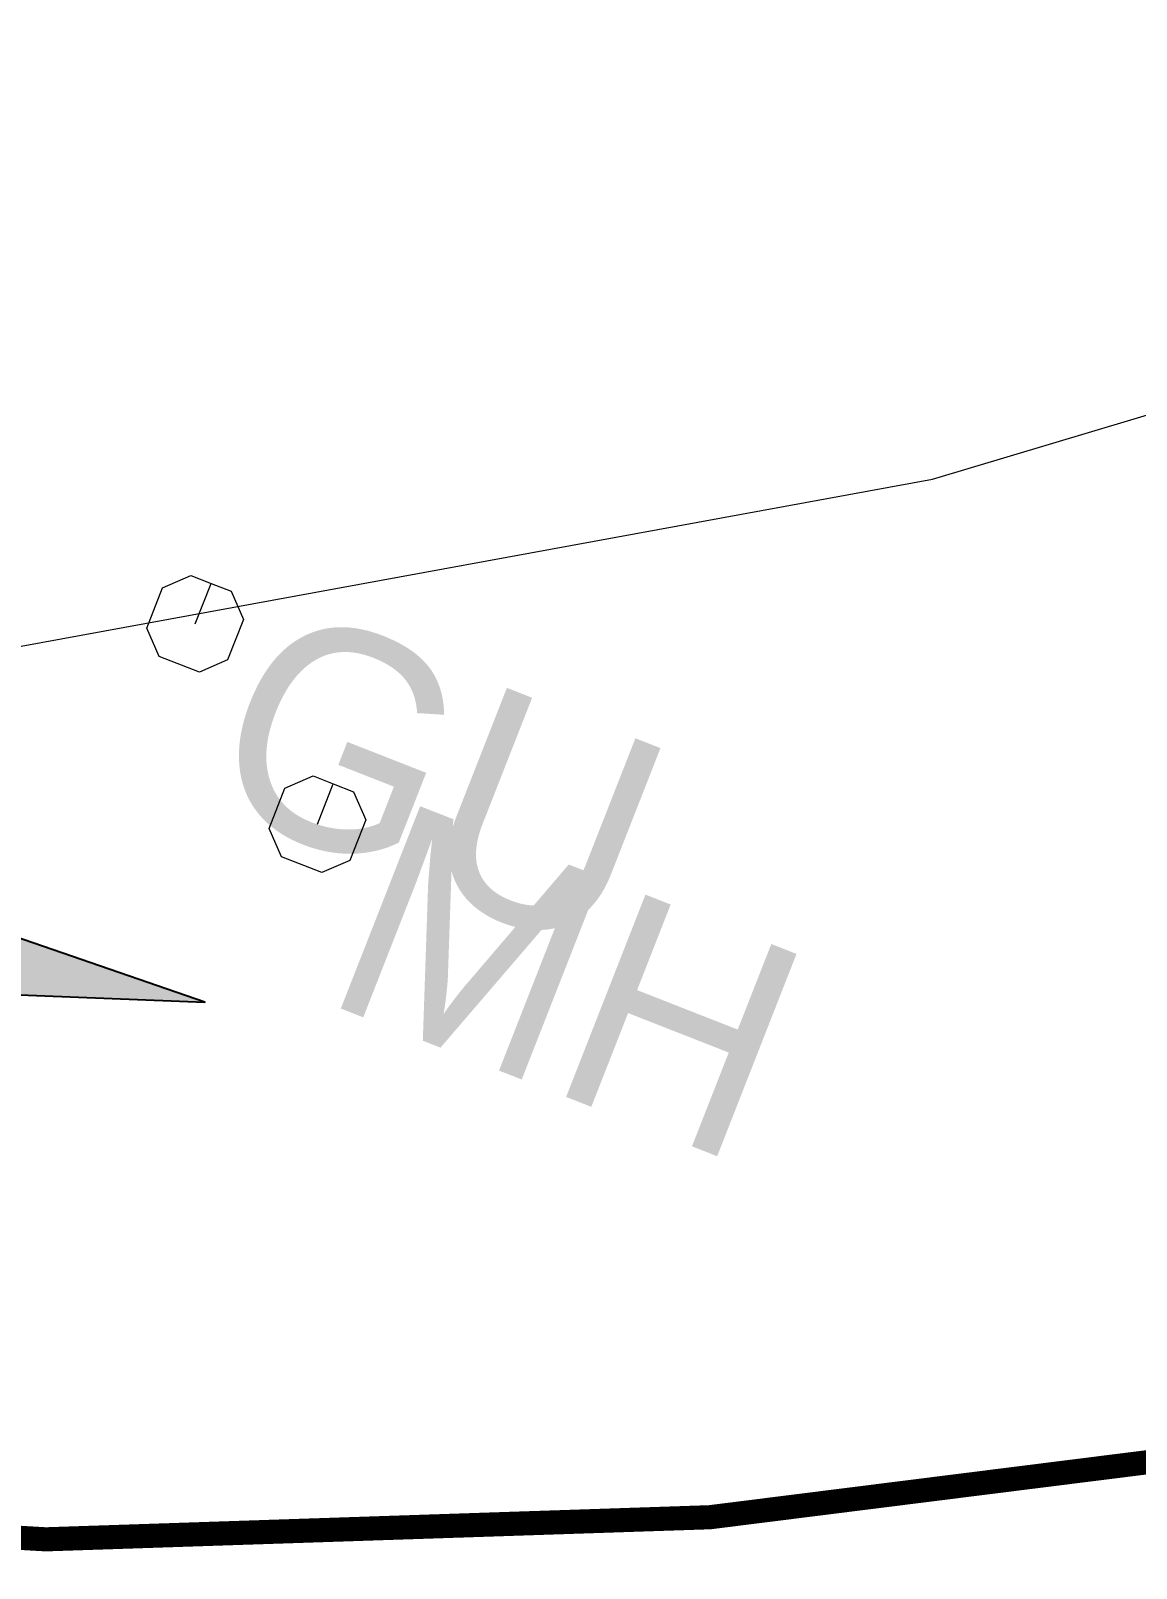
# Model space of a CAD drawing. Extents: x 421500 to 422711, y 436000 to 437000.
# Drawn here: x 421933.98 to 421938.56, y 436550.78 to 436557.14 of the extents above; entities that cross this region are included whole.
import ezdxf
from ezdxf.enums import TextEntityAlignment as Align

# ---------------------------------------------------------------- set-up
doc = ezdxf.new("R2010")
doc.units = 0
doc.linetypes.add('1004', pattern=[6, 4, -2])
doc.layers.get('0').update_dxf_attribs({"color": 210})
doc.layers.add('716709-ExBase$0$LCCPoint Features', color=8, linetype='Continuous', lineweight=0)
doc.layers.add('716709-ExBase$1$LCCCarriageway Channels', color=8, linetype='Continuous', lineweight=0)
for name, color, linetype in [('Lines', 1, 'Continuous'), ('Pr-Kerb', 2, 'Continuous'), ('Pr-KerbEdge', 8, 'Continuous')]:
    doc.layers.add(name, color=color, linetype=linetype)
doc.styles.add('716709-ExBase$0$Style-WORKING', font='WORKING.shx')

# ---------------------------------------------------------------- blocks, each defined once
blk = doc.blocks.new('1038l4')
h = blk.add_hatch(color=0)
edge = h.paths.add_edge_path()
edge.add_arc((-0.3585, 2.4986), 0.3027, 4.74022, 78.86444, ccw=False)
edge.add_line((-0.0568, 2.5236), (-0.15, 0))
edge.add_line((-0.15, 0), (0.15, 0))
edge.add_line((0.15, 0), (0.0436, 2.8262))
edge.add_arc((-0.3581, 2.7985), 0.4027, 3.93614, 81.70212)
edge.add_line((-0.3, 3.197), (-0.3, 4))
edge.add_line((-0.3, 4), (-0.6, 3))
edge.add_line((-0.6, 3), (-0.3, 2.25))
edge.add_line((-0.3, 2.25), (-0.3, 2.7956))
at = {"color": 0, "linetype": 'Continuous'}
blk.add_lwpolyline([(-0.3, 2.7956, -0.335198), (-0.0568, 2.5236), (-0.15, 0), (0.15, 0), (0.0436, 2.8262, 0.35297), (-0.3, 3.197), (-0.3, 4), (-0.6, 3), (-0.3, 2.25)], format="xyb", close=True, dxfattribs=at)
blk = doc.blocks.new('716709-ExBase$0$MSL1')
at = {"color": 0, "linetype": 'ByBlock', "lineweight": -2, "flags": 128}
blk.add_lwpolyline([(0, 0), (0, 1), (0.5, 1), (1, 0.5), (1, -0.5), (0.5, -1), (-0.5, -1), (-1, -0.5), (-1, 0.5), (-0.5, 1), (0, 1)], dxfattribs=at)

msp = doc.modelspace()

# ---------------------------------------------------------------- linework, layer by layer
at = {"layer": '716709-ExBase$1$LCCCarriageway Channels', "flags": 128}
msp.add_lwpolyline([(421903.5289, 436562.6877), (421912.2618, 436558.7452), (421920.1675, 436555.7421), (421924.8266, 436554.7121), (421929.5796, 436554.2924), (421933.678, 436554.5487), (421937.7172, 436555.2883), (421941.8304, 436556.5183), (421945.7777, 436558.2068), (421949.0149, 436560.0074), (421952.0633, 436562.1118), (421953.2763, 436563.0175), (421955.26, 436564.3766), (421958.6209, 436566.3113), (421962.1929, 436567.8213), (421965.9502, 436568.8906), (421969.8105, 436569.4892), (421973.0871, 436569.6193), (421976.3597, 436569.4119), (421979.3209, 436568.9317), (421982.2243, 436568.1771)], dxfattribs=at)
msp.add_lwpolyline([(421903.5289, 436562.6877), (421912.2618, 436558.7452), (421920.1675, 436555.7421), (421924.8266, 436554.7121), (421929.5796, 436554.2924), (421933.678, 436554.5487), (421937.7172, 436555.2883), (421941.8304, 436556.5183), (421945.7777, 436558.2068), (421949.0149, 436560.0074), (421952.0633, 436562.1118), (421953.2763, 436563.0175), (421955.26, 436564.3766), (421958.6209, 436566.3113), (421962.1929, 436567.8213), (421965.9502, 436568.8906), (421969.8105, 436569.4892), (421973.0871, 436569.6193), (421976.3597, 436569.4119), (421979.3209, 436568.9317), (421982.2243, 436568.1771)], dxfattribs=at)
msp.add_lwpolyline([(421903.5289, 436562.6877), (421912.2618, 436558.7452), (421920.1675, 436555.7421), (421924.8266, 436554.7121), (421929.5796, 436554.2924), (421933.678, 436554.5487), (421937.7172, 436555.2883), (421941.8304, 436556.5183), (421945.7777, 436558.2068), (421949.0149, 436560.0074), (421952.0633, 436562.1118), (421953.2763, 436563.0175), (421955.26, 436564.3766), (421958.6209, 436566.3113), (421962.1929, 436567.8213), (421965.9502, 436568.8906), (421969.8105, 436569.4892), (421973.0871, 436569.6193), (421976.3597, 436569.4119), (421979.3209, 436568.9317), (421982.2243, 436568.1771)], dxfattribs=at)
at = {"layer": 'Lines', "linetype": '1004', "const_width": 0.1, "flags": 128}
msp.add_lwpolyline([(421928.2809, 436551.3747), (421931.2959, 436551.0587, 0.209509), (421954.2419, 436558.374, -0.110805), (421964.8416, 436564.1777, -0.110805)], format="xyb", dxfattribs=at)
at = {"layer": 'Pr-Kerb', "flags": 128}
msp.add_lwpolyline([(421930.4387, 436547.6188, 0.203894), (421957.0169, 436554.3033), (421960.4517, 436556.9073), (421963.4914, 436558.5485), (421966.4864, 436559.6273)], format="xyb", dxfattribs=at)
at = {"layer": 'Pr-KerbEdge', "flags": 128}
msp.add_lwpolyline([(421978.9064, 436558.6562, 0.160531), (421952.2385, 436534.598, -0.41347), (421951.5916, 436534.4202), (421951.4632, 436534.4931), (421930.2033, 436546.5506, 0.001641), (421930.0882, 436546.6154, -0.837538), (421930.3939, 436547.4993, 0.204085), (421957.0924, 436554.2037), (421960.5196, 436556.8019), (421963.5425, 436558.434), (421966.5204, 436559.5067)], format="xyb", dxfattribs=at)

# ---------------------------------------------------------------- block references
at = {"layer": '716709-ExBase$0$LCCPoint Features', "xscale": 0.18, "yscale": 0.18, "zscale": 0.18, "rotation": 338.5807557840462}
for p in [(421934.6626, 436554.6886), (421934.6626, 436554.6886), (421935.1692, 436553.8588)]:
    msp.add_blockref('716709-ExBase$0$MSL1', p, dxfattribs=at)
at = {"layer": 'Lines', "rotation": 267.6971930842753}
msp.add_blockref('1038l4', (421930.6945, 436552.9829), dxfattribs=at)

# ---------------------------------------------------------------- texts
at = {"layer": '716709-ExBase$0$LCCPoint Features', "style": '716709-ExBase$0$Style-WORKING'}
for s, p in [('GU', (421934.9961, 436554.7994)), ('GU', (421934.9961, 436554.7994)), ('MH', (421935.5028, 436553.9696))]:
    msp.add_text(s, height=0.9, rotation=338.58076, dxfattribs=at).set_placement(p, align=Align.TOP_LEFT)

doc.saveas('drawing.dxf')
